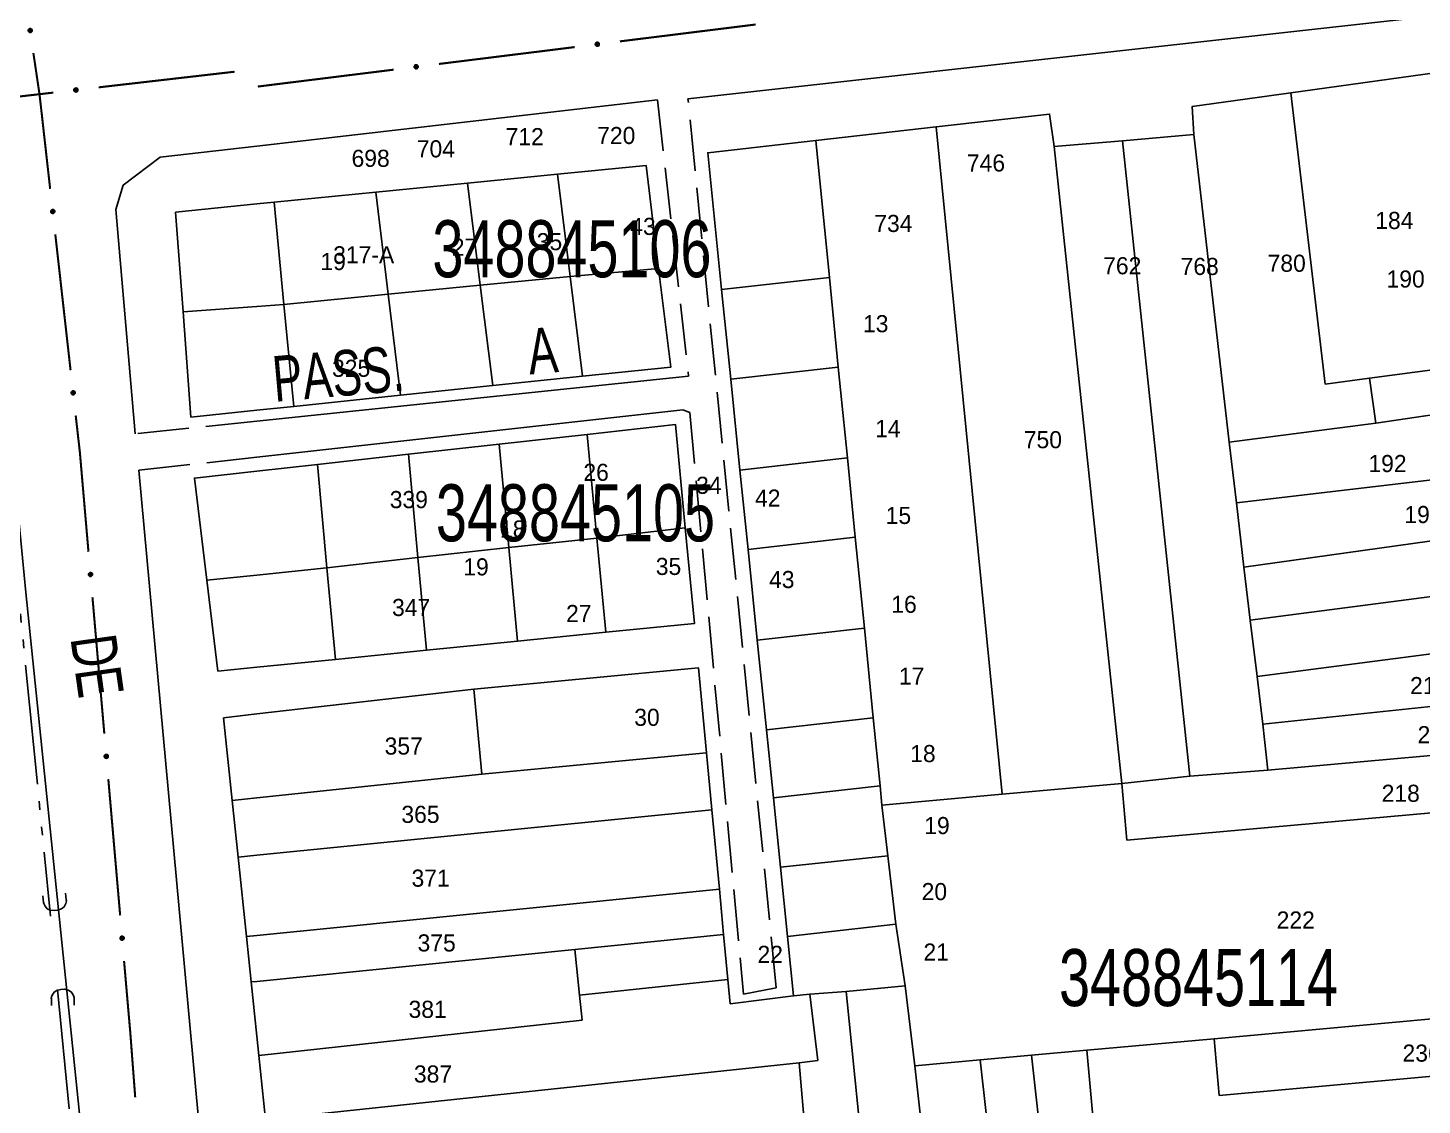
# Model space of a CAD drawing. Extents: x 203851 to 204958, y 4839055 to 4839989.
# Drawn here: x 204616.7 to 204739, y 4839582.5 to 4839676.9 of the extents above; entities that cross this region are included whole.
import ezdxf
from ezdxf.enums import TextEntityAlignment as Align

# ---------------------------------------------------------------- set-up
doc = ezdxf.new("R2010")
doc.units = 0
doc.header["$LTSCALE"] = 1.5
doc.header["$MEASUREMENT"] = 0
doc.linetypes.add('TRACO_05', pattern=[11, 7, -1, 0.5, -1, 0.5, -1])
doc.linetypes.add('TRACO_11', pattern=[8, 3, -1, 3, -1])
for name, color, linetype in [('CD_MALHA_LOTES', 7, 'CONTINUOUS'), ('CD_TXT_QUADRA', 2, 'CONTINUOUS'), ('HD-VALAS-DRENOS', 170, 'CONTINUOUS'), ('RU-QUADRA', 210, 'CONTINUOUS'), ('SV-BUEIRO-VALA', 7, 'CONTINUOUS'), ('SV-EIXO-RUA-PAV', 20, 'CONTINUOUS'), ('SV-PONTE-BUEIRO', 251, 'CONTINUOUS'), ('SV-RUA-PAVIM', 7, 'CONTINUOUS'), ('SV-TXT-RUA-PAV', 7, 'CONTINUOUS'), ('Th_NmrPort', 1, 'CONTINUOUS')]:
    doc.layers.add(name, color=color, linetype=linetype)
doc.styles.add('ARIAL', font='ARIAL.SHX')

# ---------------------------------------------------------------- blocks, each defined once
blk = doc.blocks.new('COD120', base_point=(204091.84, 4839277.8))
at = {"layer": 'SV-PONTE-BUEIRO'}
blk.add_lwpolyline([(204090.84, 4839276.4), (204090.84, 4839276.983333), (204090.84, 4839277.070833), (204090.923333, 4839277.304167), (204091.09, 4839277.566667), (204091.34, 4839277.7125), (204091.673333, 4839277.8), (204092.006667, 4839277.8), (204092.34, 4839277.7125), (204092.59, 4839277.566667), (204092.756667, 4839277.304167), (204092.84, 4839277.070833), (204092.84, 4839276.983333), (204092.84, 4839276.4)], dxfattribs=at)

msp = doc.modelspace()

# ---------------------------------------------------------------- linework, layer by layer
at = {"layer": 'CD_MALHA_LOTES', "linetype": 'Continuous', "flags": 128}
for points in [[(204727.49, 4839671.22), (204740.32, 4839673)], [(204718.84, 4839670.02), (204727.49, 4839671.22)], [(204730.5, 4839645.68), (204727.49, 4839671.22)], [(204718.98, 4839667.56), (204718.84, 4839670.02)], [(204696.4, 4839668.23), (204706.34, 4839669.35)], [(204706.34, 4839669.35), (204706.75, 4839666.51)], [(204685.83, 4839667.03), (204696.4, 4839668.23)], [(204702.19, 4839609.73), (204696.4, 4839668.23)], [(204712.73, 4839667.02), (204718.98, 4839667.56)], [(204722.09, 4839640.59), (204718.98, 4839667.56)], [(204676.36, 4839665.96), (204685.83, 4839667.03)], [(204677.58, 4839653.97), (204676.36, 4839665.96)], [(204687.03, 4839655.04), (204685.83, 4839667.03)], [(204706.75, 4839666.51), (204712.73, 4839667.02)], [(204712.67, 4839610.68), (204706.75, 4839666.51)], [(204718.64, 4839611.31), (204712.73, 4839667.02)], [(204663.19, 4839664.08), (204670.97, 4839664.84)], [(204670.97, 4839664.84), (204672.05, 4839655.81)], [(204655.31, 4839663.3), (204663.19, 4839664.08)], [(204664.3, 4839655.12), (204663.19, 4839664.08)], [(204638.34, 4839661.63), (204647.25, 4839662.5)], [(204647.25, 4839662.5), (204655.31, 4839663.3)], [(204648.35, 4839653.57), (204647.25, 4839662.5)], [(204656.42, 4839654.36), (204655.31, 4839663.3)], [(204629.69, 4839660.77), (204636.83, 4839661.48)], [(204636.83, 4839661.48), (204638.34, 4839661.63)], [(204639.18, 4839652.65), (204638.34, 4839661.63)], [(204630.35, 4839652.01), (204629.69, 4839660.77)], [(204656.42, 4839654.36), (204664.3, 4839655.12)], [(204664.3, 4839655.12), (204672.05, 4839655.81)], [(204665.39, 4839646.37), (204664.3, 4839655.12)], [(204672.05, 4839655.81), (204673.13, 4839647.18)], [(204677.58, 4839653.97), (204687.03, 4839655.04)], [(204687.81, 4839647.18), (204687.03, 4839655.04)], [(204648.35, 4839653.57), (204656.42, 4839654.36)], [(204657.52, 4839645.55), (204656.42, 4839654.36)], [(204678.38, 4839646.11), (204677.58, 4839653.97)], [(204630.35, 4839652.01), (204636.83, 4839652.48)], [(204636.83, 4839652.48), (204639.18, 4839652.65)], [(204639.18, 4839652.65), (204648.35, 4839653.57)], [(204640.07, 4839643.73), (204639.18, 4839652.65)], [(204649.43, 4839644.71), (204648.35, 4839653.57)], [(204631.05, 4839642.79), (204630.35, 4839652.01)], [(204734.39, 4839646.21), (204744.77, 4839647.57)], [(204665.39, 4839646.37), (204657.52, 4839645.55)], [(204673.13, 4839647.18), (204665.39, 4839646.37)], [(204678.38, 4839646.11), (204687.81, 4839647.18)], [(204688.61, 4839639.22), (204687.81, 4839647.18)], [(204657.52, 4839645.55), (204649.43, 4839644.71)], [(204679.19, 4839638.15), (204678.38, 4839646.11)], [(204734.39, 4839646.21), (204730.5, 4839645.68)], [(204734.95, 4839642.25), (204734.39, 4839646.21)], [(204649.43, 4839644.71), (204640.07, 4839643.73)], [(204636.83, 4839643.39), (204631.05, 4839642.79)], [(204640.07, 4839643.73), (204636.83, 4839643.39)], [(204745.43, 4839643.8), (204734.95, 4839642.25)], [(204665.78, 4839641.27), (204673.54, 4839642.14)], [(204673.54, 4839642.14), (204674.39, 4839633.08)], [(204722.09, 4839640.59), (204734.95, 4839642.25)], [(204650.12, 4839639.53), (204658.08, 4839640.42)], [(204658.08, 4839640.42), (204665.78, 4839641.27)], [(204658.92, 4839631.36), (204658.08, 4839640.42)], [(204666.64, 4839632.19), (204665.78, 4839641.27)], [(204722.72, 4839635.28), (204722.09, 4839640.59)], [(204642.15, 4839638.64), (204650.12, 4839639.53)], [(204650.94, 4839630.47), (204650.12, 4839639.53)], [(204679.19, 4839638.15), (204688.61, 4839639.22)], [(204689.3, 4839632.25), (204688.61, 4839639.22)], [(204636.83, 4839638.05), (204631.35, 4839637.44)], [(204642.15, 4839638.64), (204636.83, 4839638.05)], [(204642.97, 4839629.58), (204642.15, 4839638.64)], [(204679.9, 4839631.19), (204679.19, 4839638.15)], [(204722.72, 4839635.28), (204746.35, 4839638.05)], [(204631.35, 4839637.44), (204632.44, 4839628.48)], [(204723.38, 4839629.64), (204722.72, 4839635.28)], [(204666.64, 4839632.19), (204674.39, 4839633.08)], [(204674.39, 4839633.08), (204675.19, 4839624.69)], [(204723.38, 4839629.64), (204747.16, 4839632.96)], [(204658.92, 4839631.36), (204666.64, 4839632.19)], [(204667.42, 4839623.92), (204666.64, 4839632.19)], [(204679.9, 4839631.19), (204689.3, 4839632.25)], [(204690.1, 4839624.29), (204689.3, 4839632.25)], [(204642.97, 4839629.58), (204650.94, 4839630.47)], [(204650.94, 4839630.47), (204658.92, 4839631.36)], [(204651.69, 4839622.35), (204650.94, 4839630.47)], [(204659.68, 4839623.14), (204658.92, 4839631.36)], [(204680.71, 4839623.23), (204679.9, 4839631.19)], [(204636.83, 4839628.94), (204642.97, 4839629.58)], [(204643.71, 4839621.55), (204642.97, 4839629.58)], [(204723.93, 4839624.98), (204723.38, 4839629.64)], [(204632.44, 4839628.48), (204636.83, 4839628.94)], [(204633.41, 4839620.52), (204632.44, 4839628.48)], [(204723.93, 4839624.98), (204747.93, 4839628.12)], [(204675.19, 4839624.69), (204667.42, 4839623.92)], [(204724.54, 4839620.05), (204723.93, 4839624.98)], [(204659.68, 4839623.14), (204651.69, 4839622.35)], [(204667.42, 4839623.92), (204659.68, 4839623.14)], [(204680.71, 4839623.23), (204690.1, 4839624.29)], [(204681.51, 4839615.37), (204680.71, 4839623.23)], [(204690.88, 4839616.43), (204690.1, 4839624.29)], [(204724.54, 4839620.05), (204748.58, 4839623.17)], [(204651.69, 4839622.35), (204643.71, 4839621.55)], [(204636.83, 4839620.86), (204633.41, 4839620.52)], [(204643.71, 4839621.55), (204636.83, 4839620.86)], [(204655.84, 4839618.95), (204675.55, 4839620.81)], [(204675.55, 4839620.81), (204676.26, 4839613.35)], [(204725.05, 4839615.87), (204724.54, 4839620.05)], [(204655.84, 4839618.95), (204636.83, 4839616.76)], [(204656.55, 4839611.49), (204655.84, 4839618.95)], [(204725.05, 4839615.87), (204749.47, 4839618.45)], [(204636.83, 4839616.76), (204633.91, 4839616.42)], [(204633.91, 4839616.42), (204634.67, 4839609.17)], [(204681.51, 4839615.37), (204690.88, 4839616.43)], [(204691.48, 4839610.46), (204690.88, 4839616.43)], [(204725.49, 4839611.83), (204725.05, 4839615.87)], [(204682.12, 4839609.4), (204681.51, 4839615.37)], [(204676.26, 4839613.35), (204656.55, 4839611.49)], [(204676.26, 4839613.35), (204676.73, 4839608.37)], [(204750.17, 4839614.05), (204725.49, 4839611.83)], [(204636.83, 4839609.4), (204656.55, 4839611.49)], [(204712.67, 4839610.68), (204718.64, 4839611.31)], [(204725.49, 4839611.83), (204718.64, 4839611.31)], [(204682.12, 4839609.4), (204691.48, 4839610.46)], [(204691.64, 4839608.78), (204691.48, 4839610.46)], [(204691.64, 4839608.78), (204702.19, 4839609.73)], [(204712.67, 4839610.68), (204702.19, 4839609.73)], [(204713.12, 4839605.7), (204712.67, 4839610.68)], [(204634.67, 4839609.17), (204636.83, 4839609.4)], [(204635.19, 4839604.21), (204634.67, 4839609.17)], [(204682.74, 4839603.33), (204682.12, 4839609.4)], [(204692.16, 4839604.32), (204691.64, 4839608.78)], [(204750.62, 4839609.07), (204713.12, 4839605.7)], [(204636.83, 4839604.37), (204676.73, 4839608.37)], [(204676.73, 4839608.37), (204677.39, 4839601.4)], [(204635.19, 4839604.21), (204636.83, 4839604.37)], [(204635.92, 4839597.25), (204635.19, 4839604.21)], [(204682.74, 4839603.33), (204692.16, 4839604.32)], [(204692.85, 4839598.34), (204692.16, 4839604.32)], [(204683.35, 4839597.26), (204682.74, 4839603.33)], [(204636.83, 4839597.34), (204677.39, 4839601.4)], [(204677.39, 4839601.4), (204677.76, 4839597.42)], [(204683.35, 4839597.26), (204692.85, 4839598.34)], [(204693.69, 4839592.92), (204692.85, 4839598.34)], [(204635.92, 4839597.25), (204636.83, 4839597.34)], [(204636.34, 4839593.27), (204635.92, 4839597.25)], [(204664.7, 4839596.11), (204677.76, 4839597.42)], [(204677.76, 4839597.42), (204678.14, 4839593.49)], [(204683.89, 4839592.04), (204683.35, 4839597.26)], [(204636.83, 4839593.32), (204664.7, 4839596.11)], [(204665.12, 4839592.1), (204664.7, 4839596.11)], [(204636.34, 4839593.27), (204636.83, 4839593.32)], [(204636.83, 4839588.51), (204636.34, 4839593.27)], [(204678.14, 4839593.49), (204665.12, 4839592.1)], [(204678.14, 4839593.49), (204678.34, 4839591.36)], [(204688.5, 4839592.43), (204693.69, 4839592.92)], [(204694.51, 4839585.91), (204693.69, 4839592.92)], [(204665.35, 4839589.93), (204665.12, 4839592.1)], [(204678.34, 4839591.36), (204683.89, 4839592.04)], [(204685.33, 4839592.19), (204683.89, 4839592.04)], [(204685.33, 4839592.19), (204688.5, 4839592.43)], [(204686.02, 4839586.39), (204685.33, 4839592.19)], [(204695.52, 4839523.12), (204688.5, 4839592.43)], [(204720.76, 4839588.29), (204752.63, 4839591.19)], [(204637.01, 4839586.81), (204665.35, 4839589.93)], [(204637.01, 4839586.81), (204636.83, 4839588.51)], [(204709.6, 4839587.28), (204720.76, 4839588.29)], [(204721.21, 4839583.31), (204720.76, 4839588.29)], [(204637.57, 4839581.22), (204637.01, 4839586.81)], [(204694.51, 4839585.91), (204700.25, 4839586.43)], [(204700.25, 4839586.43), (204704.74, 4839586.84)], [(204707.2, 4839524.27), (204700.25, 4839586.43)], [(204704.74, 4839586.84), (204709.6, 4839587.28)], [(204711.65, 4839524.75), (204704.74, 4839586.84)], [(204710.6, 4839576.33), (204709.6, 4839587.28)], [(204637.57, 4839581.22), (204684.38, 4839586.19)], [(204684.38, 4839586.19), (204686.02, 4839586.39)], [(204684.93, 4839579.75), (204684.38, 4839586.19)], [(204701.67, 4839521.84), (204694.51, 4839585.91)], [(204753.21, 4839586.22), (204721.21, 4839583.31)]]:
    msp.add_lwpolyline(points, dxfattribs=at)
at = {"layer": 'HD-VALAS-DRENOS', "linetype": 'TRACO_05'}
for points in [[(204614.91, 4839637.47, 9.4), (204618.73, 4839599.03, 8.8)], [(204619.34, 4839592.6, 8.59), (204623.1, 4839554.52, 8.18)]]:
    msp.add_polyline3d(points, dxfattribs=at)
at = {"layer": 'RU-QUADRA', "linetype": 'Continuous', "flags": 128}
msp.add_lwpolyline([(204637.57, 4839581.22), (204637.01, 4839586.81), (204636.83, 4839588.51), (204636.34, 4839593.27), (204635.92, 4839597.25), (204635.19, 4839604.21), (204634.67, 4839609.17), (204633.91, 4839616.42), (204636.83, 4839616.76), (204655.84, 4839618.95), (204675.55, 4839620.81), (204676.26, 4839613.35), (204676.73, 4839608.37), (204677.39, 4839601.4), (204677.76, 4839597.42), (204678.14, 4839593.49), (204678.34, 4839591.36), (204683.89, 4839592.04), (204683.35, 4839597.26), (204682.74, 4839603.33), (204682.12, 4839609.4), (204681.51, 4839615.37), (204680.71, 4839623.23), (204679.9, 4839631.19), (204679.19, 4839638.15), (204678.38, 4839646.11), (204677.58, 4839653.97), (204676.36, 4839665.96), (204685.83, 4839667.03), (204696.4, 4839668.23), (204706.34, 4839669.35), (204706.75, 4839666.51), (204712.73, 4839667.02), (204718.98, 4839667.56), (204718.84, 4839670.02), (204727.49, 4839671.22), (204740.32, 4839673)], dxfattribs=at)
for points in [[(204629.69, 4839660.77), (204636.83, 4839661.48), (204638.34, 4839661.63), (204647.25, 4839662.5), (204655.31, 4839663.3), (204663.19, 4839664.08), (204670.97, 4839664.84), (204672.05, 4839655.81), (204673.13, 4839647.18), (204665.39, 4839646.37), (204657.52, 4839645.55), (204649.43, 4839644.71), (204640.07, 4839643.73), (204636.83, 4839643.39), (204631.05, 4839642.79), (204630.35, 4839652.01)], [(204636.83, 4839620.86), (204633.41, 4839620.52), (204632.44, 4839628.48), (204631.35, 4839637.44), (204636.83, 4839638.05), (204642.15, 4839638.64), (204650.12, 4839639.53), (204658.08, 4839640.42), (204665.78, 4839641.27), (204673.54, 4839642.14), (204674.39, 4839633.08), (204675.19, 4839624.69), (204667.42, 4839623.92), (204659.68, 4839623.14), (204651.69, 4839622.35), (204643.71, 4839621.55)]]:
    msp.add_lwpolyline(points, close=True, dxfattribs=at)
at = {"layer": 'SV-EIXO-RUA-PAV', "const_width": 0.18}
for points in [[(204668.66, 4839675.73), (204680.57, 4839677.21)], [(204617.23, 4839674.71), (204617.67, 4839671.74)], [(204652.79, 4839673.75), (204664.7, 4839675.23)], [(204636.91, 4839671.77), (204648.82, 4839673.25)], [(204622.95, 4839671.7), (204634.87, 4839673.07)], [(204607.06, 4839669.87), (204618.98, 4839671.24)], [(204617.67, 4839671.74), (204617.78, 4839670.99)], [(204617.78, 4839670.99), (204618.7, 4839662.8)], [(204619.15, 4839658.82), (204620.49, 4839646.9)], [(204620.94, 4839642.93), (204621.28, 4839639.94)], [(204621.28, 4839639.94), (204621.31, 4839639.66)], [(204621.31, 4839639.66), (204622.06, 4839630.98)], [(204622.41, 4839626.99), (204623.45, 4839615.04)], [(204623.8, 4839611.05), (204624.84, 4839599.1)], [(204625.18, 4839595.11), (204625.7, 4839589.14)], [(204625.7, 4839589.14), (204625.72, 4839588.92)], [(204625.72, 4839588.92), (204626.16, 4839583.15)]]:
    msp.add_lwpolyline(points, dxfattribs=at)
at = {"layer": 'SV-EIXO-RUA-PAV'}
for points in [[(204617.03, 4839676.84), (204617.07, 4839676.82), (204617.1, 4839676.78), (204617.12, 4839676.75), (204617.12, 4839676.72), (204617.12, 4839676.68), (204617.12, 4839676.64), (204617.1, 4839676.61), (204617.08, 4839676.57), (204617.04, 4839676.54), (204617.01, 4839676.52), (204616.97, 4839676.51), (204616.94, 4839676.51), (204616.9, 4839676.52), (204616.86, 4839676.53), (204616.82, 4839676.56), (204616.8, 4839676.6), (204616.78, 4839676.63), (204616.77, 4839676.67), (204616.77, 4839676.7), (204616.78, 4839676.74), (204616.79, 4839676.78), (204616.82, 4839676.81), (204616.85, 4839676.84), (204616.89, 4839676.86), (204616.92, 4839676.86), (204616.96, 4839676.87), (204616.99, 4839676.86), (204617.03, 4839676.84)], [(204666.52, 4839675.57), (204666.55, 4839675.61), (204666.59, 4839675.64), (204666.62, 4839675.65), (204666.65, 4839675.66), (204666.69, 4839675.66), (204666.73, 4839675.65), (204666.76, 4839675.64), (204666.8, 4839675.61), (204666.83, 4839675.57), (204666.85, 4839675.54), (204666.85, 4839675.5), (204666.85, 4839675.47), (204666.85, 4839675.43), (204666.83, 4839675.39), (204666.8, 4839675.35), (204666.77, 4839675.33), (204666.73, 4839675.31), (204666.7, 4839675.31), (204666.66, 4839675.31), (204666.63, 4839675.31), (204666.59, 4839675.33), (204666.55, 4839675.36), (204666.52, 4839675.39), (204666.51, 4839675.43), (204666.5, 4839675.46), (204666.5, 4839675.5), (204666.51, 4839675.53), (204666.52, 4839675.57)], [(204650.65, 4839673.59), (204650.68, 4839673.63), (204650.71, 4839673.66), (204650.74, 4839673.67), (204650.78, 4839673.68), (204650.81, 4839673.68), (204650.85, 4839673.67), (204650.89, 4839673.66), (204650.93, 4839673.63), (204650.95, 4839673.59), (204650.97, 4839673.56), (204650.98, 4839673.53), (204650.98, 4839673.49), (204650.97, 4839673.45), (204650.95, 4839673.42), (204650.92, 4839673.38), (204650.89, 4839673.35), (204650.86, 4839673.34), (204650.82, 4839673.33), (204650.78, 4839673.33), (204650.75, 4839673.33), (204650.71, 4839673.35), (204650.67, 4839673.38), (204650.65, 4839673.41), (204650.63, 4839673.45), (204650.63, 4839673.48), (204650.62, 4839673.52), (204650.63, 4839673.55), (204650.65, 4839673.59)], [(204620.81, 4839671.56), (204620.84, 4839671.6), (204620.87, 4839671.63), (204620.91, 4839671.64), (204620.94, 4839671.65), (204620.98, 4839671.65), (204621.01, 4839671.64), (204621.05, 4839671.62), (204621.09, 4839671.59), (204621.12, 4839671.56), (204621.13, 4839671.52), (204621.14, 4839671.49), (204621.14, 4839671.46), (204621.13, 4839671.42), (204621.12, 4839671.38), (204621.08, 4839671.34), (204621.05, 4839671.32), (204621.02, 4839671.3), (204620.98, 4839671.29), (204620.95, 4839671.29), (204620.91, 4839671.3), (204620.87, 4839671.32), (204620.83, 4839671.35), (204620.81, 4839671.38), (204620.79, 4839671.42), (204620.79, 4839671.45), (204620.79, 4839671.49), (204620.79, 4839671.52), (204620.81, 4839671.56)], [(204619.02, 4839660.97), (204619.06, 4839660.94), (204619.09, 4839660.9), (204619.1, 4839660.87), (204619.11, 4839660.84), (204619.11, 4839660.8), (204619.1, 4839660.76), (204619.08, 4839660.73), (204619.05, 4839660.69), (204619.02, 4839660.66), (204618.98, 4839660.65), (204618.95, 4839660.64), (204618.91, 4839660.64), (204618.88, 4839660.65), (204618.84, 4839660.66), (204618.8, 4839660.69), (204618.77, 4839660.73), (204618.76, 4839660.76), (204618.75, 4839660.8), (204618.75, 4839660.83), (204618.76, 4839660.87), (204618.78, 4839660.91), (204618.81, 4839660.94), (204618.84, 4839660.97), (204618.88, 4839660.98), (204618.91, 4839660.99), (204618.95, 4839660.99), (204618.98, 4839660.99), (204619.02, 4839660.97)], [(204620.81, 4839645.07), (204620.85, 4839645.04), (204620.88, 4839645), (204620.89, 4839644.97), (204620.9, 4839644.94), (204620.9, 4839644.9), (204620.89, 4839644.86), (204620.87, 4839644.83), (204620.84, 4839644.79), (204620.81, 4839644.76), (204620.78, 4839644.75), (204620.74, 4839644.74), (204620.71, 4839644.74), (204620.67, 4839644.75), (204620.63, 4839644.76), (204620.59, 4839644.79), (204620.57, 4839644.83), (204620.55, 4839644.86), (204620.55, 4839644.9), (204620.55, 4839644.93), (204620.55, 4839644.97), (204620.57, 4839645.01), (204620.6, 4839645.04), (204620.63, 4839645.07), (204620.67, 4839645.08), (204620.7, 4839645.09), (204620.74, 4839645.09), (204620.77, 4839645.09), (204620.81, 4839645.07)], [(204622.33, 4839629.14), (204622.37, 4839629.11), (204622.4, 4839629.07), (204622.41, 4839629.04), (204622.42, 4839629), (204622.42, 4839628.97), (204622.41, 4839628.93), (204622.39, 4839628.9), (204622.36, 4839628.86), (204622.32, 4839628.83), (204622.29, 4839628.82), (204622.26, 4839628.81), (204622.22, 4839628.81), (204622.18, 4839628.82), (204622.15, 4839628.84), (204622.11, 4839628.87), (204622.08, 4839628.91), (204622.07, 4839628.94), (204622.07, 4839628.97), (204622.07, 4839629.01), (204622.07, 4839629.05), (204622.09, 4839629.08), (204622.12, 4839629.12), (204622.16, 4839629.15), (204622.19, 4839629.16), (204622.23, 4839629.16), (204622.26, 4839629.16), (204622.3, 4839629.16), (204622.33, 4839629.14)], [(204623.72, 4839613.2), (204623.76, 4839613.17), (204623.78, 4839613.13), (204623.8, 4839613.1), (204623.8, 4839613.06), (204623.8, 4839613.03), (204623.79, 4839612.99), (204623.78, 4839612.96), (204623.75, 4839612.92), (204623.71, 4839612.89), (204623.68, 4839612.88), (204623.64, 4839612.87), (204623.61, 4839612.87), (204623.57, 4839612.88), (204623.53, 4839612.9), (204623.49, 4839612.93), (204623.47, 4839612.97), (204623.46, 4839613), (204623.45, 4839613.03), (204623.45, 4839613.07), (204623.46, 4839613.11), (204623.48, 4839613.14), (204623.51, 4839613.18), (204623.54, 4839613.21), (204623.58, 4839613.22), (204623.61, 4839613.22), (204623.65, 4839613.22), (204623.68, 4839613.22), (204623.72, 4839613.2)], [(204625.11, 4839597.26), (204625.14, 4839597.23), (204625.17, 4839597.19), (204625.18, 4839597.16), (204625.19, 4839597.12), (204625.19, 4839597.09), (204625.18, 4839597.05), (204625.16, 4839597.02), (204625.13, 4839596.98), (204625.1, 4839596.95), (204625.06, 4839596.94), (204625.03, 4839596.93), (204624.99, 4839596.93), (204624.96, 4839596.94), (204624.92, 4839596.96), (204624.88, 4839596.99), (204624.85, 4839597.03), (204624.84, 4839597.06), (204624.84, 4839597.09), (204624.84, 4839597.13), (204624.84, 4839597.17), (204624.86, 4839597.2), (204624.89, 4839597.24), (204624.93, 4839597.27), (204624.96, 4839597.28), (204625, 4839597.28), (204625.03, 4839597.29), (204625.07, 4839597.28), (204625.11, 4839597.26)]]:
    msp.add_lwpolyline(points, close=True, dxfattribs=at)
for points in [[(204616.77, 4839676.7), (204616.8, 4839676.6)], [(204616.78, 4839676.74), (204616.82, 4839676.56)], [(204616.78, 4839676.71), (204616.81, 4839676.59)], [(204616.79, 4839676.78), (204616.86, 4839676.53)], [(204616.79, 4839676.75), (204616.84, 4839676.56)], [(204616.81, 4839676.79), (204616.88, 4839676.53)], [(204616.82, 4839676.81), (204616.9, 4839676.52)], [(204616.84, 4839676.83), (204616.92, 4839676.52)], [(204616.85, 4839676.84), (204616.94, 4839676.51)], [(204616.87, 4839676.85), (204616.95, 4839676.52)], [(204616.89, 4839676.86), (204616.97, 4839676.51)], [(204616.9, 4839676.86), (204616.99, 4839676.52)], [(204616.92, 4839676.86), (204617.01, 4839676.52)], [(204616.94, 4839676.86), (204617.02, 4839676.54)], [(204616.96, 4839676.87), (204617.04, 4839676.54)], [(204616.98, 4839676.86), (204617.06, 4839676.56)], [(204616.99, 4839676.86), (204617.08, 4839676.57)], [(204617.01, 4839676.85), (204617.09, 4839676.59)], [(204617.03, 4839676.84), (204617.1, 4839676.61)], [(204617.05, 4839676.83), (204617.11, 4839676.63)], [(204617.07, 4839676.82), (204617.12, 4839676.64)], [(204617.09, 4839676.8), (204617.12, 4839676.67)], [(204617.1, 4839676.78), (204617.12, 4839676.68)], [(204666.5, 4839675.5), (204666.83, 4839675.57)], [(204666.5, 4839675.46), (204666.85, 4839675.54)], [(204666.51, 4839675.53), (204666.8, 4839675.61)], [(204666.51, 4839675.51), (204666.81, 4839675.59)], [(204666.51, 4839675.48), (204666.83, 4839675.56)], [(204666.51, 4839675.44), (204666.85, 4839675.52)], [(204666.51, 4839675.43), (204666.85, 4839675.5)], [(204666.52, 4839675.57), (204666.76, 4839675.64)], [(204666.52, 4839675.55), (204666.78, 4839675.62)], [(204666.52, 4839675.41), (204666.85, 4839675.49)], [(204666.52, 4839675.39), (204666.85, 4839675.47)], [(204666.54, 4839675.59), (204666.74, 4839675.64)], [(204666.54, 4839675.37), (204666.85, 4839675.45)], [(204666.55, 4839675.61), (204666.73, 4839675.65)], [(204666.55, 4839675.36), (204666.85, 4839675.43)], [(204666.57, 4839675.62), (204666.7, 4839675.65)], [(204666.57, 4839675.35), (204666.84, 4839675.41)], [(204666.59, 4839675.64), (204666.69, 4839675.66)], [(204666.59, 4839675.33), (204666.83, 4839675.39)], [(204666.61, 4839675.32), (204666.81, 4839675.37)], [(204666.63, 4839675.31), (204666.8, 4839675.35)], [(204666.65, 4839675.31), (204666.78, 4839675.34)], [(204666.66, 4839675.31), (204666.77, 4839675.33)], [(204650.62, 4839673.52), (204650.95, 4839673.59)], [(204650.63, 4839673.55), (204650.93, 4839673.63)], [(204650.63, 4839673.54), (204650.93, 4839673.61)], [(204650.63, 4839673.5), (204650.96, 4839673.58)], [(204650.63, 4839673.48), (204650.97, 4839673.56)], [(204650.63, 4839673.46), (204650.97, 4839673.54)], [(204650.63, 4839673.45), (204650.98, 4839673.53)], [(204650.64, 4839673.57), (204650.9, 4839673.64)], [(204650.64, 4839673.43), (204650.97, 4839673.51)], [(204650.65, 4839673.59), (204650.89, 4839673.66)], [(204650.65, 4839673.41), (204650.98, 4839673.49)], [(204650.66, 4839673.61), (204650.86, 4839673.66)], [(204650.66, 4839673.4), (204650.97, 4839673.47)], [(204650.67, 4839673.38), (204650.97, 4839673.45)], [(204650.68, 4839673.63), (204650.85, 4839673.67)], [(204650.69, 4839673.65), (204650.82, 4839673.68)], [(204650.7, 4839673.37), (204650.96, 4839673.43)], [(204650.71, 4839673.66), (204650.81, 4839673.68)], [(204650.71, 4839673.35), (204650.95, 4839673.42)], [(204650.74, 4839673.35), (204650.93, 4839673.39)], [(204650.75, 4839673.33), (204650.92, 4839673.38)], [(204650.77, 4839673.33), (204650.9, 4839673.36)], [(204650.78, 4839673.33), (204650.89, 4839673.35)], [(204620.79, 4839671.52), (204621.09, 4839671.59)], [(204620.79, 4839671.5), (204621.1, 4839671.58)], [(204620.79, 4839671.49), (204621.12, 4839671.56)], [(204620.79, 4839671.47), (204621.12, 4839671.54)], [(204620.79, 4839671.45), (204621.13, 4839671.52)], [(204620.79, 4839671.43), (204621.13, 4839671.5)], [(204620.79, 4839671.42), (204621.14, 4839671.49)], [(204620.8, 4839671.54), (204621.07, 4839671.61)], [(204620.8, 4839671.4), (204621.14, 4839671.47)], [(204620.81, 4839671.56), (204621.05, 4839671.62)], [(204620.81, 4839671.38), (204621.14, 4839671.46)], [(204620.82, 4839671.36), (204621.13, 4839671.44)], [(204620.83, 4839671.58), (204621.03, 4839671.63)], [(204620.83, 4839671.35), (204621.13, 4839671.42)], [(204620.84, 4839671.6), (204621.01, 4839671.64)], [(204620.86, 4839671.61), (204620.99, 4839671.64)], [(204620.86, 4839671.34), (204621.12, 4839671.4)], [(204620.87, 4839671.63), (204620.98, 4839671.65)], [(204620.87, 4839671.32), (204621.12, 4839671.38)], [(204620.9, 4839671.31), (204621.09, 4839671.36)], [(204620.91, 4839671.3), (204621.08, 4839671.34)], [(204620.93, 4839671.3), (204621.06, 4839671.33)], [(204620.95, 4839671.29), (204621.05, 4839671.32)], [(204618.75, 4839660.83), (204618.77, 4839660.73)], [(204618.76, 4839660.87), (204618.8, 4839660.69)], [(204618.76, 4839660.85), (204618.79, 4839660.72)], [(204618.77, 4839660.88), (204618.82, 4839660.69)], [(204618.78, 4839660.91), (204618.84, 4839660.66)], [(204618.8, 4839660.92), (204618.86, 4839660.66)], [(204618.81, 4839660.94), (204618.88, 4839660.65)], [(204618.82, 4839660.95), (204618.89, 4839660.65)], [(204618.84, 4839660.97), (204618.91, 4839660.64)], [(204618.86, 4839660.97), (204618.93, 4839660.64)], [(204618.88, 4839660.98), (204618.95, 4839660.64)], [(204618.89, 4839660.98), (204618.96, 4839660.64)], [(204618.91, 4839660.99), (204618.98, 4839660.65)], [(204618.93, 4839660.99), (204619, 4839660.66)], [(204618.95, 4839660.99), (204619.02, 4839660.66)], [(204618.96, 4839660.98), (204619.04, 4839660.68)], [(204618.98, 4839660.99), (204619.05, 4839660.69)], [(204619, 4839660.98), (204619.07, 4839660.71)], [(204619.02, 4839660.97), (204619.08, 4839660.73)], [(204619.04, 4839660.95), (204619.09, 4839660.75)], [(204619.06, 4839660.94), (204619.1, 4839660.76)], [(204619.07, 4839660.92), (204619.1, 4839660.79)], [(204619.09, 4839660.9), (204619.11, 4839660.8)], [(204620.55, 4839644.97), (204620.59, 4839644.79)], [(204620.55, 4839644.95), (204620.58, 4839644.82)], [(204620.55, 4839644.93), (204620.57, 4839644.83)], [(204620.56, 4839644.98), (204620.61, 4839644.79)], [(204620.57, 4839645.01), (204620.63, 4839644.76)], [(204620.59, 4839645.02), (204620.65, 4839644.76)], [(204620.6, 4839645.04), (204620.67, 4839644.75)], [(204620.62, 4839645.06), (204620.69, 4839644.75)], [(204620.63, 4839645.07), (204620.71, 4839644.74)], [(204620.65, 4839645.07), (204620.72, 4839644.74)], [(204620.67, 4839645.08), (204620.74, 4839644.74)], [(204620.68, 4839645.08), (204620.76, 4839644.74)], [(204620.7, 4839645.09), (204620.78, 4839644.75)], [(204620.72, 4839645.09), (204620.79, 4839644.76)], [(204620.74, 4839645.09), (204620.81, 4839644.76)], [(204620.76, 4839645.08), (204620.83, 4839644.78)], [(204620.77, 4839645.09), (204620.84, 4839644.79)], [(204620.79, 4839645.08), (204620.86, 4839644.81)], [(204620.81, 4839645.07), (204620.87, 4839644.83)], [(204620.83, 4839645.05), (204620.88, 4839644.85)], [(204620.85, 4839645.04), (204620.89, 4839644.86)], [(204620.87, 4839645.02), (204620.89, 4839644.89)], [(204620.88, 4839645), (204620.9, 4839644.9)], [(204622.07, 4839629.05), (204622.11, 4839628.87)], [(204622.07, 4839629.02), (204622.1, 4839628.89)], [(204622.07, 4839629.01), (204622.08, 4839628.91)], [(204622.08, 4839629.06), (204622.13, 4839628.86)], [(204622.09, 4839629.08), (204622.15, 4839628.84)], [(204622.11, 4839629.1), (204622.16, 4839628.83)], [(204622.12, 4839629.12), (204622.18, 4839628.82)], [(204622.14, 4839629.13), (204622.2, 4839628.82)], [(204622.16, 4839629.15), (204622.22, 4839628.81)], [(204622.17, 4839629.15), (204622.24, 4839628.82)], [(204622.19, 4839629.16), (204622.26, 4839628.81)], [(204622.21, 4839629.16), (204622.27, 4839628.82)], [(204622.23, 4839629.16), (204622.29, 4839628.82)], [(204622.24, 4839629.16), (204622.31, 4839628.83)], [(204622.26, 4839629.16), (204622.32, 4839628.83)], [(204622.28, 4839629.16), (204622.34, 4839628.85)], [(204622.3, 4839629.16), (204622.36, 4839628.86)], [(204622.31, 4839629.15), (204622.37, 4839628.88)], [(204622.33, 4839629.14), (204622.39, 4839628.9)], [(204622.35, 4839629.12), (204622.4, 4839628.92)], [(204622.37, 4839629.11), (204622.41, 4839628.93)], [(204622.39, 4839629.09), (204622.41, 4839628.96)], [(204622.4, 4839629.07), (204622.42, 4839628.97)], [(204623.45, 4839613.07), (204623.47, 4839612.97)], [(204623.46, 4839613.11), (204623.49, 4839612.93)], [(204623.46, 4839613.08), (204623.48, 4839612.95)], [(204623.47, 4839613.12), (204623.51, 4839612.92)], [(204623.48, 4839613.14), (204623.53, 4839612.9)], [(204623.49, 4839613.16), (204623.55, 4839612.89)], [(204623.51, 4839613.18), (204623.57, 4839612.88)], [(204623.52, 4839613.19), (204623.59, 4839612.88)], [(204623.54, 4839613.21), (204623.61, 4839612.87)], [(204623.56, 4839613.21), (204623.62, 4839612.88)], [(204623.58, 4839613.22), (204623.64, 4839612.87)], [(204623.59, 4839613.22), (204623.66, 4839612.88)], [(204623.61, 4839613.22), (204623.68, 4839612.88)], [(204623.63, 4839613.22), (204623.69, 4839612.89)], [(204623.65, 4839613.22), (204623.71, 4839612.89)], [(204623.66, 4839613.22), (204623.73, 4839612.91)], [(204623.68, 4839613.22), (204623.75, 4839612.92)], [(204623.7, 4839613.21), (204623.76, 4839612.94)], [(204623.72, 4839613.2), (204623.78, 4839612.96)], [(204623.74, 4839613.18), (204623.78, 4839612.98)], [(204623.76, 4839613.17), (204623.79, 4839612.99)], [(204623.77, 4839613.15), (204623.8, 4839613.02)], [(204623.78, 4839613.13), (204623.8, 4839613.03)], [(204624.84, 4839597.17), (204624.88, 4839596.99)], [(204624.84, 4839597.14), (204624.87, 4839597.01)], [(204624.84, 4839597.13), (204624.85, 4839597.03)], [(204624.86, 4839597.2), (204624.92, 4839596.96)], [(204624.86, 4839597.18), (204624.9, 4839596.98)], [(204624.88, 4839597.22), (204624.94, 4839596.95)], [(204624.89, 4839597.24), (204624.96, 4839596.94)], [(204624.91, 4839597.25), (204624.97, 4839596.94)], [(204624.93, 4839597.27), (204624.99, 4839596.93)], [(204624.94, 4839597.27), (204625.01, 4839596.94)], [(204624.96, 4839597.28), (204625.03, 4839596.93)], [(204624.98, 4839597.28), (204625.04, 4839596.94)], [(204625, 4839597.28), (204625.06, 4839596.94)], [(204625.02, 4839597.28), (204625.08, 4839596.95)], [(204625.03, 4839597.29), (204625.1, 4839596.95)], [(204625.05, 4839597.28), (204625.11, 4839596.97)], [(204625.07, 4839597.28), (204625.13, 4839596.98)], [(204625.09, 4839597.27), (204625.15, 4839597)], [(204625.11, 4839597.26), (204625.16, 4839597.02)], [(204625.13, 4839597.24), (204625.17, 4839597.04)], [(204625.14, 4839597.23), (204625.18, 4839597.05)], [(204625.16, 4839597.21), (204625.18, 4839597.08)], [(204625.17, 4839597.19), (204625.19, 4839597.09)]]:
    msp.add_lwpolyline(points, dxfattribs=at)
at = {"layer": 'SV-RUA-PAVIM', "linetype": 'Continuous'}
for points in [[(204674.63, 4839670.7, 9.38), (204742.23, 4839678.19, 8.08), (204745.01, 4839677.72, 8.08)], [(204636.83, 4839666.55, 9.38), (204671.96, 4839670.62, 9.38)], [(204626.16, 4839641.32, 9.22), (204624.46, 4839660.98, 9.23), (204625.09, 4839663.11, 9.34), (204628.36, 4839665.57, 9.38), (204636.83, 4839666.55, 9.38)], [(204674.68, 4839646.39, 9.03), (204636.83, 4839642.43, 9.03)], [(204636.83, 4839639.28, 8.9), (204674.17, 4839643.43, 8.9)], [(204636.83, 4839533.09, 8.78), (204631.9, 4839579.02, 8.78), (204626.47, 4839638.13, 9.22)]]:
    msp.add_polyline3d(points, dxfattribs=at)
at = {"layer": 'SV-RUA-PAVIM', "linetype": 'TRACO_11'}
for points in [[(204671.96, 4839670.62, 9.03), (204674.68, 4839646.39, 9.03)], [(204674.17, 4839643.43, 8.9), (204674.8, 4839643.19, 8.9), (204679.49, 4839592.2, 9.04), (204682.37, 4839592.74, 9.04), (204674.63, 4839670.7, 9.03)], [(204636.83, 4839642.43, 9.03), (204626.16, 4839641.32, 9.03)], [(204626.47, 4839638.13, 8.9), (204636.83, 4839639.28, 8.9)]]:
    msp.add_polyline3d(points, dxfattribs=at)
at = {"layer": 'SV-RUA-PAVIM', "linetype": 'Continuous'}
msp.add_polyline3d([(204504.91, 4839502.21, 8.31), (204489.36, 4839647.06, 10.46), (204489.9, 4839649.18, 10.46), (204490.92, 4839650.11, 10.46), (204492.26, 4839650.67, 10.46), (204519.4, 4839653.97, 10.46), (204585.05, 4839661.19, 10.59), (204612.02, 4839664.18, 9.89), (204613.04, 4839663.38, 9.89), (204613.19, 4839662.35, 9.89), (204616.58, 4839627.4, 9.51), (204622.6, 4839568.94, 8.56), (204627.18, 4839520.78, 8.14), (204627.72, 4839514.94, 8.14), (204627.38, 4839512.9, 8.17), (204626.13, 4839511.42, 8.17), (204623.92, 4839510.72, 8.17), (204605.22, 4839508.69, 9.42), (204574.36, 4839505.4, 9.43), (204509.53, 4839498.55, 8.91), (204507.64, 4839499.08, 8.91), (204505.97, 4839499.96, 8.91)], close=True, dxfattribs=at)

# ---------------------------------------------------------------- block references
at = {"layer": 'SV-BUEIRO-VALA'}
for p, rotation in [((204619.22, 4839599.54, 9.23), 187), ((204619.79, 4839592.62, 9.23), 1)]:
    msp.add_blockref('COD120', p, dxfattribs=dict(at, rotation=rotation))

# ---------------------------------------------------------------- texts
at = {"layer": 'CD_TXT_QUADRA', "style": 'ARIAL', "width": 0.7}
for s, p in [('348845106', (204652.22, 4839655.05)), ('348845105', (204652.53, 4839631.9)), ('348845114', (204707.17, 4839591.15))]:
    msp.add_text(s, height=5, dxfattribs=at).set_placement(p)
at = {"layer": 'SV-TXT-RUA-PAV', "style": 'ARIAL', "width": 0.7}
for s, rotation, p in [('A', 5, (204660.75, 4839646.52)), ('PASS.', 5, (204638.39, 4839644.12)), ('DE', 278, (204620.47, 4839623.4))]:
    msp.add_text(s, height=4, rotation=rotation, dxfattribs=at).set_placement(p)
at = {"layer": 'Th_NmrPort', "color": 1}
for s, p in [('712', (204658.64, 4839667.38)), ('720', (204666.67, 4839667.48)), ('698', (204645.13, 4839665.48)), ('704', (204650.85, 4839666.31)), ('746', (204699.09, 4839665.07)), ('43', (204669.57, 4839659.51)), ('734', (204690.97, 4839659.77)), ('184', (204734.9, 4839660.03)), ('35', (204661.37, 4839658.17)), ('317-A', (204643.52, 4839657.02)), ('27', (204653.92, 4839657.69)), ('19', (204642.4, 4839656.43)), ('762', (204711.04, 4839656.06)), ('768', (204717.83, 4839656)), ('780', (204725.46, 4839656.28)), ('190', (204735.89, 4839654.9)), ('13', (204689.98, 4839650.98)), ('325', (204643.42, 4839647.07)), ('14', (204691.04, 4839641.78)), ('750', (204704.08, 4839640.81)), ('192', (204734.3, 4839638.72)), ('26', (204665.46, 4839637.95)), ('34', (204675.35, 4839636.81)), ('339', (204648.48, 4839635.56)), ('42', (204680.51, 4839635.69)), ('15', (204691.97, 4839634.17)), ('196', (204737.45, 4839634.25)), ('18', (204658.15, 4839632.98)), ('35', (204671.81, 4839629.7)), ('19', (204654.93, 4839629.66)), ('43', (204681.74, 4839628.55)), ('347', (204648.68, 4839626.1)), ('16', (204692.46, 4839626.38)), ('27', (204663.94, 4839625.57)), ('17', (204693.13, 4839620.08)), ('212', (204737.95, 4839619.25)), ('30', (204669.92, 4839616.47)), ('357', (204648.03, 4839613.95)), ('214', (204738.61, 4839614.95)), ('18', (204694.12, 4839613.29)), ('218', (204735.46, 4839609.81)), ('365', (204649.5, 4839607.96)), ('19', (204695.35, 4839606.98)), ('371', (204650.39, 4839602.37)), ('20', (204695.12, 4839601.19)), ('222', (204726.25, 4839598.7)), ('375', (204650.92, 4839596.69)), ('22', (204680.73, 4839595.69)), ('21', (204695.28, 4839595.89)), ('381', (204650.13, 4839590.87)), ('236', (204737.29, 4839587.03)), ('387', (204650.6, 4839585.2))]:
    msp.add_text(s, height=1.5, dxfattribs=at).set_placement(p, align=Align.MIDDLE_LEFT)

doc.saveas('drawing.dxf')
